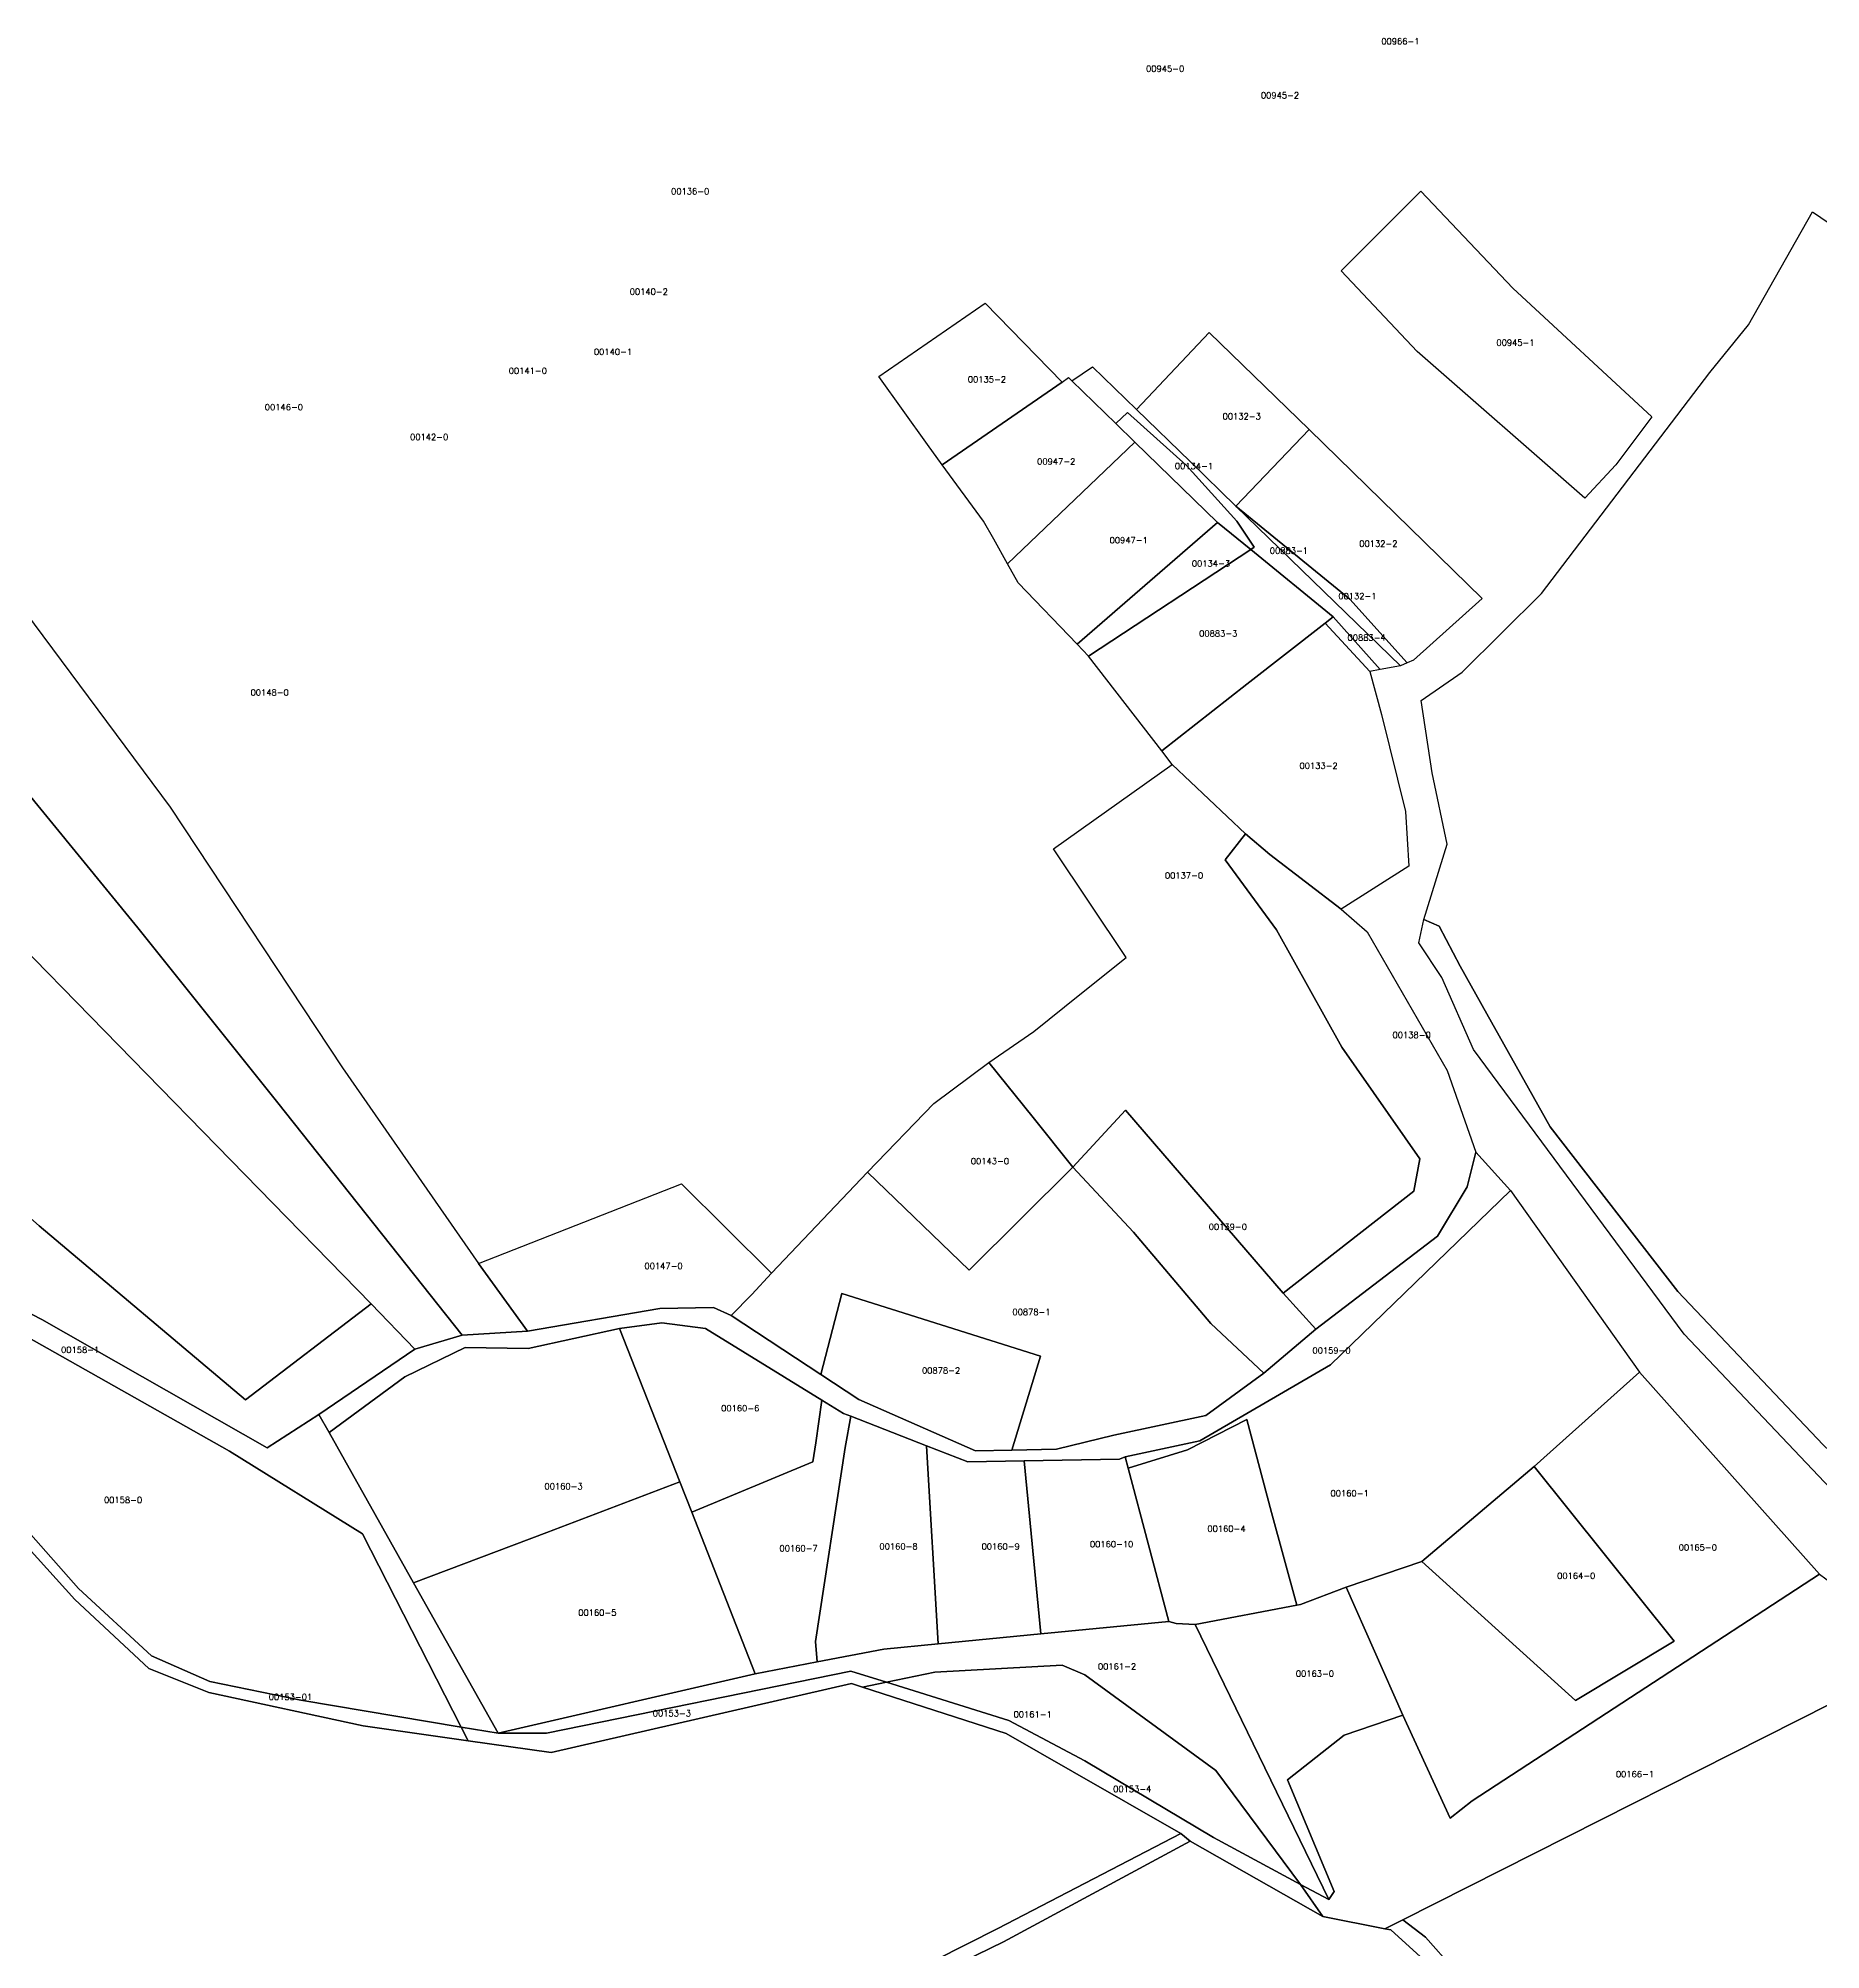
# Model space of a CAD drawing. Header units: metres. Extents: x 7423707 to 7427500, y 4706661 to 4708784.
# Drawn here: x 7425372.1 to 7425664, y 4708467.4 to 4708780.4 of the extents above; entities that cross this region are included whole.
import ezdxf

# ---------------------------------------------------------------- set-up
doc = ezdxf.new("R2010")
doc.units = ezdxf.units.M
doc.layers.add('Numrat_Parcelave', color=7, linetype='Continuous')
doc.layers.add('Parcelat_kadastrale2021', color=7, linetype='Continuous')
doc.styles.get("Standard").update_dxf_attribs({"font": 'simplex.shx'})

msp = doc.modelspace()

# ---------------------------------------------------------------- linework, layer by layer
at = {"layer": 'Parcelat_kadastrale2021'}
for points in [[(7425444.16, 4708579.77), (7425452.19, 4708568.66), (7425441.5, 4708568.02), (7425411.3, 4708606.05), (7425388.36, 4708634.73), (7425359.48, 4708669.99), (7425324, 4708709.08), (7425296.81, 4708739.03), (7425303.61, 4708747.52), (7425309.77, 4708759.42), (7425317.63, 4708751.77), (7425334.62, 4708731.59), (7425363.94, 4708694.42), (7425393.67, 4708654.48), (7425421.92, 4708611.79)], [(7425636.37, 4708718.42), (7425630.46, 4708710.55), (7425625.39, 4708705.07), (7425597.92, 4708729.11), (7425585.49, 4708742.28), (7425598.54, 4708755.32), (7425613.59, 4708739.46)], [(7425433.73, 4708565.75), (7425426.62, 4708573.16), (7425343.76, 4708657.85), (7425316.02, 4708686.05), (7425282.68, 4708716.46), (7425296.81, 4708739.03), (7425324, 4708709.08), (7425359.48, 4708669.99), (7425388.36, 4708634.73), (7425411.3, 4708606.05), (7425441.5, 4708568.02)], [(7425517.73, 4708713.85), (7425509.77, 4708725), (7425527.18, 4708737), (7425539.76, 4708724.08), (7425520.13, 4708710.56)], [(7425568.23, 4708703.77), (7425560.71, 4708711.07), (7425551.94, 4708719.59), (7425563.85, 4708732.23), (7425580.2, 4708716.31)], [(7425528.56, 4708698.34), (7425526.87, 4708701.32), (7425520.13, 4708710.56), (7425539.76, 4708724.08), (7425540.81, 4708724.81), (7425541.36, 4708724.28), (7425548.55, 4708717.31), (7425551.69, 4708714.27), (7425530.82, 4708694.32)], [(7425541.36, 4708724.28), (7425544.75, 4708726.56), (7425551.94, 4708719.59), (7425560.71, 4708711.07), (7425568.23, 4708703.77), (7425595.16, 4708677.63), (7425591.86, 4708677), (7425584.14, 4708685.64), (7425570.65, 4708696.67), (7425571.24, 4708697.07), (7425568.39, 4708701.33), (7425560.07, 4708710.49), (7425550.47, 4708719.13), (7425548.55, 4708717.31)], [(7425570.65, 4708696.67), (7425565.22, 4708701.12), (7425551.69, 4708714.27), (7425548.55, 4708717.31), (7425550.47, 4708719.13), (7425560.07, 4708710.49), (7425568.39, 4708701.33), (7425571.24, 4708697.07)], [(7425426.62, 4708573.16), (7425406.04, 4708557.45), (7425372.24, 4708585.93), (7425355.38, 4708600.77), (7425361.28, 4708608.07), (7425324.59, 4708648.12), (7425282.93, 4708694.85), (7425274.32, 4708702.94), (7425282.68, 4708716.46), (7425316.02, 4708686.05), (7425343.76, 4708657.85)], [(7425597.31, 4708678.54), (7425596.25, 4708678.09), (7425586.91, 4708688.54), (7425568.23, 4708703.77), (7425580.2, 4708716.31), (7425608.58, 4708688.67)], [(7425542.21, 4708681.17), (7425532.57, 4708691.22), (7425530.82, 4708694.32), (7425551.69, 4708714.27), (7425565.22, 4708701.12)], [(7425596.25, 4708678.09), (7425595.16, 4708677.63), (7425568.23, 4708703.77), (7425586.91, 4708688.54)], [(7425544.07, 4708679.22), (7425542.21, 4708681.17), (7425565.22, 4708701.12), (7425570.65, 4708696.67)], [(7425556.07, 4708663.68), (7425544.07, 4708679.22), (7425570.65, 4708696.67), (7425584.14, 4708685.64), (7425582.84, 4708684.63), (7425569.99, 4708674.61)], [(7425585.49, 4708637.8), (7425573.81, 4708646.72), (7425569.79, 4708650.12), (7425557.77, 4708661.49), (7425556.07, 4708663.68), (7425569.99, 4708674.61), (7425582.84, 4708684.63), (7425590.17, 4708676.67), (7425592.08, 4708669.66), (7425596.01, 4708653.78), (7425596.54, 4708644.81)], [(7425590.17, 4708676.67), (7425582.84, 4708684.63), (7425584.14, 4708685.64), (7425591.86, 4708677)], [(7425541.54, 4708595.56), (7425535.02, 4708603.65), (7425527.76, 4708612.65), (7425535.15, 4708617.73), (7425542.69, 4708623.78), (7425550.23, 4708629.84), (7425538.33, 4708647.68), (7425557.77, 4708661.49), (7425569.79, 4708650.12), (7425566.48, 4708645.87), (7425574.87, 4708634.4), (7425585.6, 4708615.18), (7425598.34, 4708596.91), (7425597.39, 4708591.6), (7425575.99, 4708574.89), (7425550.17, 4708604.84)], [(7425581.3, 4708568.98), (7425575.99, 4708574.89), (7425597.39, 4708591.6), (7425598.34, 4708596.91), (7425585.6, 4708615.18), (7425574.87, 4708634.4), (7425566.48, 4708645.87), (7425569.79, 4708650.12), (7425573.81, 4708646.72), (7425585.49, 4708637.8), (7425589.74, 4708634.08), (7425602.8, 4708611.36), (7425607.54, 4708597.98), (7425606.09, 4708592.31), (7425601.23, 4708584.21)], [(7425321.96, 4708606.25), (7425295.07, 4708618.4), (7425291.58, 4708622.21), (7425307.94, 4708640.4), (7425337.61, 4708616.42), (7425355.38, 4708600.77), (7425372.24, 4708585.93), (7425406.04, 4708557.45), (7425426.62, 4708573.16), (7425433.73, 4708565.75), (7425418.01, 4708555.06), (7425409.59, 4708549.55), (7425372.66, 4708570.61), (7425352.9, 4708580.82), (7425331.19, 4708597.5)], [(7425598.99, 4708636.07), (7425601.52, 4708634.98), (7425604.98, 4708628.42), (7425609.31, 4708620.63), (7425619.7, 4708602.16), (7425640.62, 4708575.17), (7425664.43, 4708550.07), (7425693.72, 4708522.22), (7425712.62, 4708503.61), (7425730.51, 4708481.24), (7425741.1, 4708469.1), (7425754.23, 4708454.61), (7425758.5, 4708449.93), (7425768.73, 4708436.73), (7425749.63, 4708450.14), (7425722.28, 4708485.64), (7425714.93, 4708496.46), (7425704.83, 4708506.42), (7425690.69, 4708516.52), (7425641.63, 4708568.18), (7425607.14, 4708614.78), (7425601.95, 4708626.61), (7425598.2, 4708632.24)], [(7425541.54, 4708595.56), (7425524.54, 4708578.66), (7425507.87, 4708594.74), (7425518.76, 4708605.94), (7425527.76, 4708612.65), (7425535.02, 4708603.65)], [(7425306.41, 4708605.93), (7425321.96, 4708606.25), (7425331.19, 4708597.5), (7425352.9, 4708580.82), (7425372.66, 4708570.61), (7425409.59, 4708549.55), (7425418.01, 4708555.06), (7425419.71, 4708552.07), (7425433.55, 4708527.45), (7425447.39, 4708502.84), (7425441.34, 4708503.85), (7425425.16, 4708535.48), (7425403.41, 4708549.02), (7425322.54, 4708594.68), (7425316.46, 4708592.78), (7425314.67, 4708595.88)], [(7425572.8, 4708561.82), (7425564.14, 4708569.93), (7425551.46, 4708584.91), (7425541.54, 4708595.56), (7425550.17, 4708604.84), (7425575.99, 4708574.89), (7425581.3, 4708568.98)], [(7425531.52, 4708549.21), (7425538.86, 4708549.38), (7425548.25, 4708551.65), (7425563.32, 4708554.89), (7425572.8, 4708561.82), (7425581.3, 4708568.98), (7425601.23, 4708584.21), (7425606.09, 4708592.31), (7425607.54, 4708597.98), (7425613.21, 4708591.72), (7425583.73, 4708563.14), (7425562.32, 4708550.72), (7425550.09, 4708548.12), (7425549.16, 4708547.73), (7425533.55, 4708547.44), (7425524.31, 4708547.28), (7425517.56, 4708549.91), (7425505.14, 4708554.75), (7425503.96, 4708555.21), (7425500.41, 4708557.39), (7425481.37, 4708569.13), (7425474.18, 4708570.02), (7425467.28, 4708569.14), (7425452.33, 4708565.84), (7425442.01, 4708565.99), (7425432.13, 4708561.2), (7425419.71, 4708552.07), (7425418.01, 4708555.06), (7425433.73, 4708565.75), (7425441.5, 4708568.02), (7425452.19, 4708568.66), (7425473.9, 4708572.39), (7425482.65, 4708572.55), (7425485.56, 4708571.25), (7425500.26, 4708561.57), (7425506.46, 4708557.49), (7425525.58, 4708549.06)], [(7425316.48, 4708592.74), (7425323.57, 4708580.49), (7425353.54, 4708554.9), (7425378.65, 4708526.55), (7425390.64, 4708515.54), (7425400.19, 4708511.33), (7425415.1, 4708508.25), (7425441.34, 4708503.85), (7425442.5, 4708501.59), (7425425.29, 4708504.03), (7425400.01, 4708509.52), (7425390.16, 4708513.46), (7425378.04, 4708524.75), (7425352.54, 4708552.94), (7425323.12, 4708578.02), (7425317.93, 4708585.38), (7425314.88, 4708590.83)], [(7425316.46, 4708592.78), (7425322.54, 4708594.68), (7425403.41, 4708549.02), (7425425.16, 4708535.48), (7425441.34, 4708503.85), (7425415.1, 4708508.25), (7425400.19, 4708511.33), (7425390.64, 4708515.54), (7425378.65, 4708526.55), (7425353.54, 4708554.9), (7425323.57, 4708580.49), (7425316.48, 4708592.74)], [(7425492.16, 4708578.17), (7425488.94, 4708574.71), (7425485.56, 4708571.25), (7425482.65, 4708572.55), (7425473.9, 4708572.39), (7425452.19, 4708568.66), (7425444.16, 4708579.77), (7425477.42, 4708592.81)], [(7425503.66, 4708574.84), (7425500.26, 4708561.57), (7425485.56, 4708571.25), (7425488.94, 4708574.71), (7425492.16, 4708578.17), (7425507.87, 4708594.74), (7425524.54, 4708578.66), (7425541.54, 4708595.56), (7425551.46, 4708584.91), (7425564.14, 4708569.93), (7425572.8, 4708561.82), (7425563.32, 4708554.89), (7425548.25, 4708551.65), (7425538.86, 4708549.38), (7425531.52, 4708549.21), (7425536.21, 4708564.59)], [(7425617.1, 4708546.52), (7425598.69, 4708530.96), (7425586.27, 4708526.77), (7425578.79, 4708523.93), (7425578.22, 4708523.82), (7425574.08, 4708538.97), (7425570.01, 4708554.24), (7425560.32, 4708549.23), (7425550.58, 4708546.25), (7425550.09, 4708548.12), (7425562.32, 4708550.72), (7425583.73, 4708563.14), (7425613.21, 4708591.72), (7425634.31, 4708561.94)], [(7425500.26, 4708561.57), (7425503.66, 4708574.84), (7425536.21, 4708564.59), (7425531.52, 4708549.21), (7425525.58, 4708549.06), (7425506.46, 4708557.49)], [(7425467.28, 4708569.14), (7425477.16, 4708543.99), (7425455.35, 4708535.72), (7425433.55, 4708527.45), (7425419.71, 4708552.07), (7425432.13, 4708561.2), (7425442.01, 4708565.99), (7425452.33, 4708565.84)], [(7425500.41, 4708557.39), (7425499.41, 4708550.37), (7425498.96, 4708547.29), (7425479.12, 4708539.02), (7425477.16, 4708543.99), (7425467.28, 4708569.14), (7425474.18, 4708570.02), (7425481.37, 4708569.13)], [(7425598.69, 4708530.96), (7425623.83, 4708508.22), (7425639.99, 4708517.94), (7425617.1, 4708546.52), (7425634.31, 4708561.94), (7425663.79, 4708528.87), (7425606.92, 4708491.76), (7425603.33, 4708488.91), (7425595.55, 4708505.82), (7425586.27, 4708526.77)], [(7425505.14, 4708554.75), (7425504.24, 4708549.63), (7425499.38, 4708517.89), (7425499.67, 4708514.52), (7425489.5, 4708512.57), (7425479.12, 4708539.02), (7425498.96, 4708547.29), (7425499.41, 4708550.37), (7425500.41, 4708557.39), (7425503.96, 4708555.21)], [(7425517.56, 4708549.91), (7425519.44, 4708517.46), (7425510.55, 4708516.6), (7425499.67, 4708514.52), (7425499.38, 4708517.89), (7425504.24, 4708549.63), (7425505.14, 4708554.75)], [(7425578.22, 4708523.82), (7425561.58, 4708520.64), (7425558.43, 4708520.79), (7425557.22, 4708521.13), (7425550.58, 4708546.25), (7425560.32, 4708549.23), (7425570.01, 4708554.24), (7425574.08, 4708538.97)], [(7425533.55, 4708547.44), (7425536.26, 4708519.1), (7425519.44, 4708517.46), (7425517.56, 4708549.91), (7425524.31, 4708547.28)], [(7425536.26, 4708519.1), (7425533.55, 4708547.44), (7425549.16, 4708547.73), (7425550.09, 4708548.12), (7425550.58, 4708546.25), (7425557.22, 4708521.13)], [(7425598.69, 4708530.96), (7425617.1, 4708546.52), (7425639.99, 4708517.94), (7425623.83, 4708508.22)], [(7425477.16, 4708543.99), (7425479.12, 4708539.02), (7425489.5, 4708512.57), (7425447.39, 4708502.84), (7425433.55, 4708527.45), (7425455.35, 4708535.72)], [(7425586.27, 4708526.77), (7425595.55, 4708505.82), (7425585.97, 4708502.53), (7425576.69, 4708495.2), (7425584.32, 4708476.94), (7425583.42, 4708475.6), (7425561.58, 4708520.64), (7425578.22, 4708523.82), (7425578.79, 4708523.93)], [(7425592.63, 4708470.84), (7425582.49, 4708472.83), (7425578.78, 4708478.1), (7425583.42, 4708475.6), (7425584.32, 4708476.94), (7425576.69, 4708495.2), (7425585.97, 4708502.53), (7425595.55, 4708505.82), (7425603.33, 4708488.91), (7425606.92, 4708491.76), (7425663.79, 4708528.87), (7425673.12, 4708522.04), (7425676.44, 4708513.12), (7425595.55, 4708472.31)], [(7425561.58, 4708520.64), (7425583.42, 4708475.6), (7425578.78, 4708478.1), (7425564.95, 4708496.74), (7425543.49, 4708512.38), (7425539.77, 4708513.99), (7425518.9, 4708512.85), (7425510.98, 4708511.19), (7425505.16, 4708513.01), (7425455.32, 4708502.84), (7425447.39, 4708502.84), (7425489.5, 4708512.57), (7425499.67, 4708514.52), (7425510.55, 4708516.6), (7425519.44, 4708517.46), (7425536.26, 4708519.1), (7425557.22, 4708521.13), (7425558.43, 4708520.79)], [(7425447.39, 4708502.84), (7425455.32, 4708502.84), (7425505.16, 4708513.01), (7425510.98, 4708511.19), (7425507.06, 4708510.39), (7425505.29, 4708510.97), (7425456.07, 4708499.67), (7425442.5, 4708501.59), (7425441.34, 4708503.85)], [(7425582.49, 4708472.83), (7425560.73, 4708485.16), (7425559.18, 4708486.4), (7425541.46, 4708496.56), (7425530.58, 4708502.78), (7425507.06, 4708510.39), (7425510.98, 4708511.19), (7425531.05, 4708504.93), (7425543.47, 4708498.34), (7425564.57, 4708485.77), (7425578.78, 4708478.1)], [(7425531.05, 4708504.93), (7425510.98, 4708511.19), (7425518.9, 4708512.85), (7425539.77, 4708513.99), (7425543.49, 4708512.38), (7425564.95, 4708496.74), (7425578.78, 4708478.1), (7425564.57, 4708485.77), (7425543.47, 4708498.34)], [(7425711.69, 4708487.83), (7425720.2, 4708478.43), (7425753.72, 4708435.48), (7425768.99, 4708418.57), (7425732.77, 4708427.11), (7425690.42, 4708435.94), (7425660.04, 4708441.47), (7425622.03, 4708448.96), (7425613.2, 4708453.75), (7425599.29, 4708469.46), (7425595.55, 4708472.31), (7425676.44, 4708513.12), (7425678.34, 4708514.08)], [(7425560.73, 4708485.16), (7425530.16, 4708468.69), (7425499.59, 4708453.77), (7425488.29, 4708446.51), (7425479.38, 4708439.26), (7425475.55, 4708433.25), (7425468.09, 4708420.5), (7425455.23, 4708397.19), (7425437.41, 4708370.87), (7425427.77, 4708361.54), (7425395.65, 4708335.33), (7425373.57, 4708322.58), (7425372.74, 4708324.14), (7425394.71, 4708337.4), (7425435.75, 4708372.01), (7425453.99, 4708398.54), (7425466.12, 4708421.85), (7425474.1, 4708433.98), (7425477.83, 4708441.02), (7425487.36, 4708449), (7425498.45, 4708455.32), (7425529.23, 4708470.86), (7425559.18, 4708486.4)], [(7425599.07, 4708465.68), (7425468.4, 4708401.23), (7425489.64, 4708365.48), (7425385.7, 4708281.03), (7425381.76, 4708289.53), (7425379.17, 4708303.83), (7425373.57, 4708322.58), (7425395.65, 4708335.33), (7425427.77, 4708361.54), (7425437.41, 4708370.87), (7425455.23, 4708397.19), (7425468.09, 4708420.5), (7425475.55, 4708433.25), (7425479.38, 4708439.26), (7425488.29, 4708446.51), (7425499.59, 4708453.77), (7425530.16, 4708468.69), (7425560.73, 4708485.16), (7425582.49, 4708472.83), (7425592.63, 4708470.84), (7425593.58, 4708470.65)], [(7425772.34, 4708415), (7425732.75, 4708424.33), (7425691.3, 4708433.03), (7425659.59, 4708439.46), (7425657.31, 4708439.87), (7425622.91, 4708446.51), (7425611.2, 4708451.79), (7425601.77, 4708462.16), (7425599.07, 4708465.68), (7425593.58, 4708470.65), (7425592.63, 4708470.84), (7425595.55, 4708472.31), (7425599.29, 4708469.46), (7425613.2, 4708453.75), (7425622.03, 4708448.96), (7425660.04, 4708441.47), (7425690.42, 4708435.94), (7425732.77, 4708427.11), (7425768.99, 4708418.57)]]:
    msp.add_lwpolyline(points, close=True, dxfattribs=at)
for points in [[(7425664.43, 4708550.07), (7425640.62, 4708575.17), (7425619.7, 4708602.16), (7425609.31, 4708620.63), (7425604.98, 4708628.42), (7425601.52, 4708634.98), (7425598.99, 4708636.07), (7425602.82, 4708648.4), (7425600.36, 4708660.09), (7425598.56, 4708671.92), (7425605.27, 4708676.61), (7425618.26, 4708689.45), (7425645.82, 4708725.67), (7425652.17, 4708733.46), (7425662.66, 4708751.94), (7425853.07, 4708622.58)], [(7425352.54, 4708552.94), (7425378.04, 4708524.75), (7425390.16, 4708513.46), (7425400.01, 4708509.52), (7425425.29, 4708504.03), (7425442.5, 4708501.59), (7425456.07, 4708499.67), (7425505.29, 4708510.97), (7425507.06, 4708510.39), (7425530.58, 4708502.78), (7425541.46, 4708496.56), (7425559.18, 4708486.4), (7425529.23, 4708470.86), (7425498.45, 4708455.32), (7425487.36, 4708449), (7425477.83, 4708441.02), (7425474.1, 4708433.98), (7425466.12, 4708421.85), (7425453.99, 4708398.54), (7425435.75, 4708372.01), (7425394.71, 4708337.4), (7425372.74, 4708324.14), (7425369.33, 4708341.24)]]:
    msp.add_lwpolyline(points, dxfattribs=at)

# ---------------------------------------------------------------- texts
at = {"layer": 'Numrat_Parcelave'}
for s, p in [('00966-1', (7425592.04, 4708779.39)), ('00945-0', (7425553.51, 4708774.89)), ('00945-2', (7425572.32, 4708770.53)), ('00136-0', (7425475.72, 4708754.82)), ('00140-2', (7425468.94, 4708738.39)), ('00945-1', (7425610.89, 4708730.04)), ('00140-1', (7425463.08, 4708728.53)), ('00141-0', (7425449.12, 4708725.43)), ('00135-2', (7425524.32, 4708724.02)), ('00146-0', (7425409.18, 4708719.48)), ('00132-3', (7425566.05, 4708717.98)), ('00142-0', (7425432.97, 4708714.59)), ('00947-2', (7425535.67, 4708710.58)), ('00134-1', (7425558.23, 4708709.83)), ('00947-1', (7425547.54, 4708697.69)), ('00883-1', (7425573.78, 4708695.98)), ('00132-2', (7425588.43, 4708697.13)), ('00134-3', (7425561.01, 4708693.87)), ('00132-1', (7425585, 4708688.54)), ('00883-3', (7425562.21, 4708682.41)), ('00883-4', (7425586.51, 4708681.75)), ('00148-0', (7425406.85, 4708672.75)), ('00133-2', (7425578.64, 4708660.76)), ('00137-0', (7425556.6, 4708642.79)), ('00138-0', (7425593.88, 4708616.67)), ('00143-0', (7425524.82, 4708596.02)), ('00139-0', (7425563.77, 4708585.27)), ('00147-0', (7425471.36, 4708578.85)), ('00878-1', (7425531.62, 4708571.31)), ('00158-1', (7425375.81, 4708565.12)), ('00159-0', (7425580.76, 4708565.01)), ('00878-2', (7425516.81, 4708561.73)), ('00160-6', (7425483.92, 4708555.56)), ('00160-3', (7425454.98, 4708542.78)), ('00160-1', (7425583.72, 4708541.64)), ('00158-0', (7425382.84, 4708540.55)), ('00160-4', (7425563.55, 4708535.83)), ('00160-7', (7425493.47, 4708532.62)), ('00160-8', (7425509.84, 4708532.93)), ('00160-9', (7425526.57, 4708532.92)), ('00160-10', (7425544.32, 4708533.3)), ('00165-0', (7425640.74, 4708532.76)), ('00164-0', (7425620.84, 4708528.12)), ('00160-5', (7425460.52, 4708522.1)), ('00161-2', (7425545.63, 4708513.28)), ('00163-0', (7425578.04, 4708512.11)), ('00153-01', (7425409.82, 4708508.29)), ('00153-3', (7425472.72, 4708505.6)), ('00161-1', (7425531.81, 4708505.43)), ('00166-1', (7425630.46, 4708495.64)), ('00153-4', (7425548.13, 4708493.22))]:
    msp.add_text(s, height=1, dxfattribs=at).set_placement(p)

doc.saveas('drawing.dxf')
